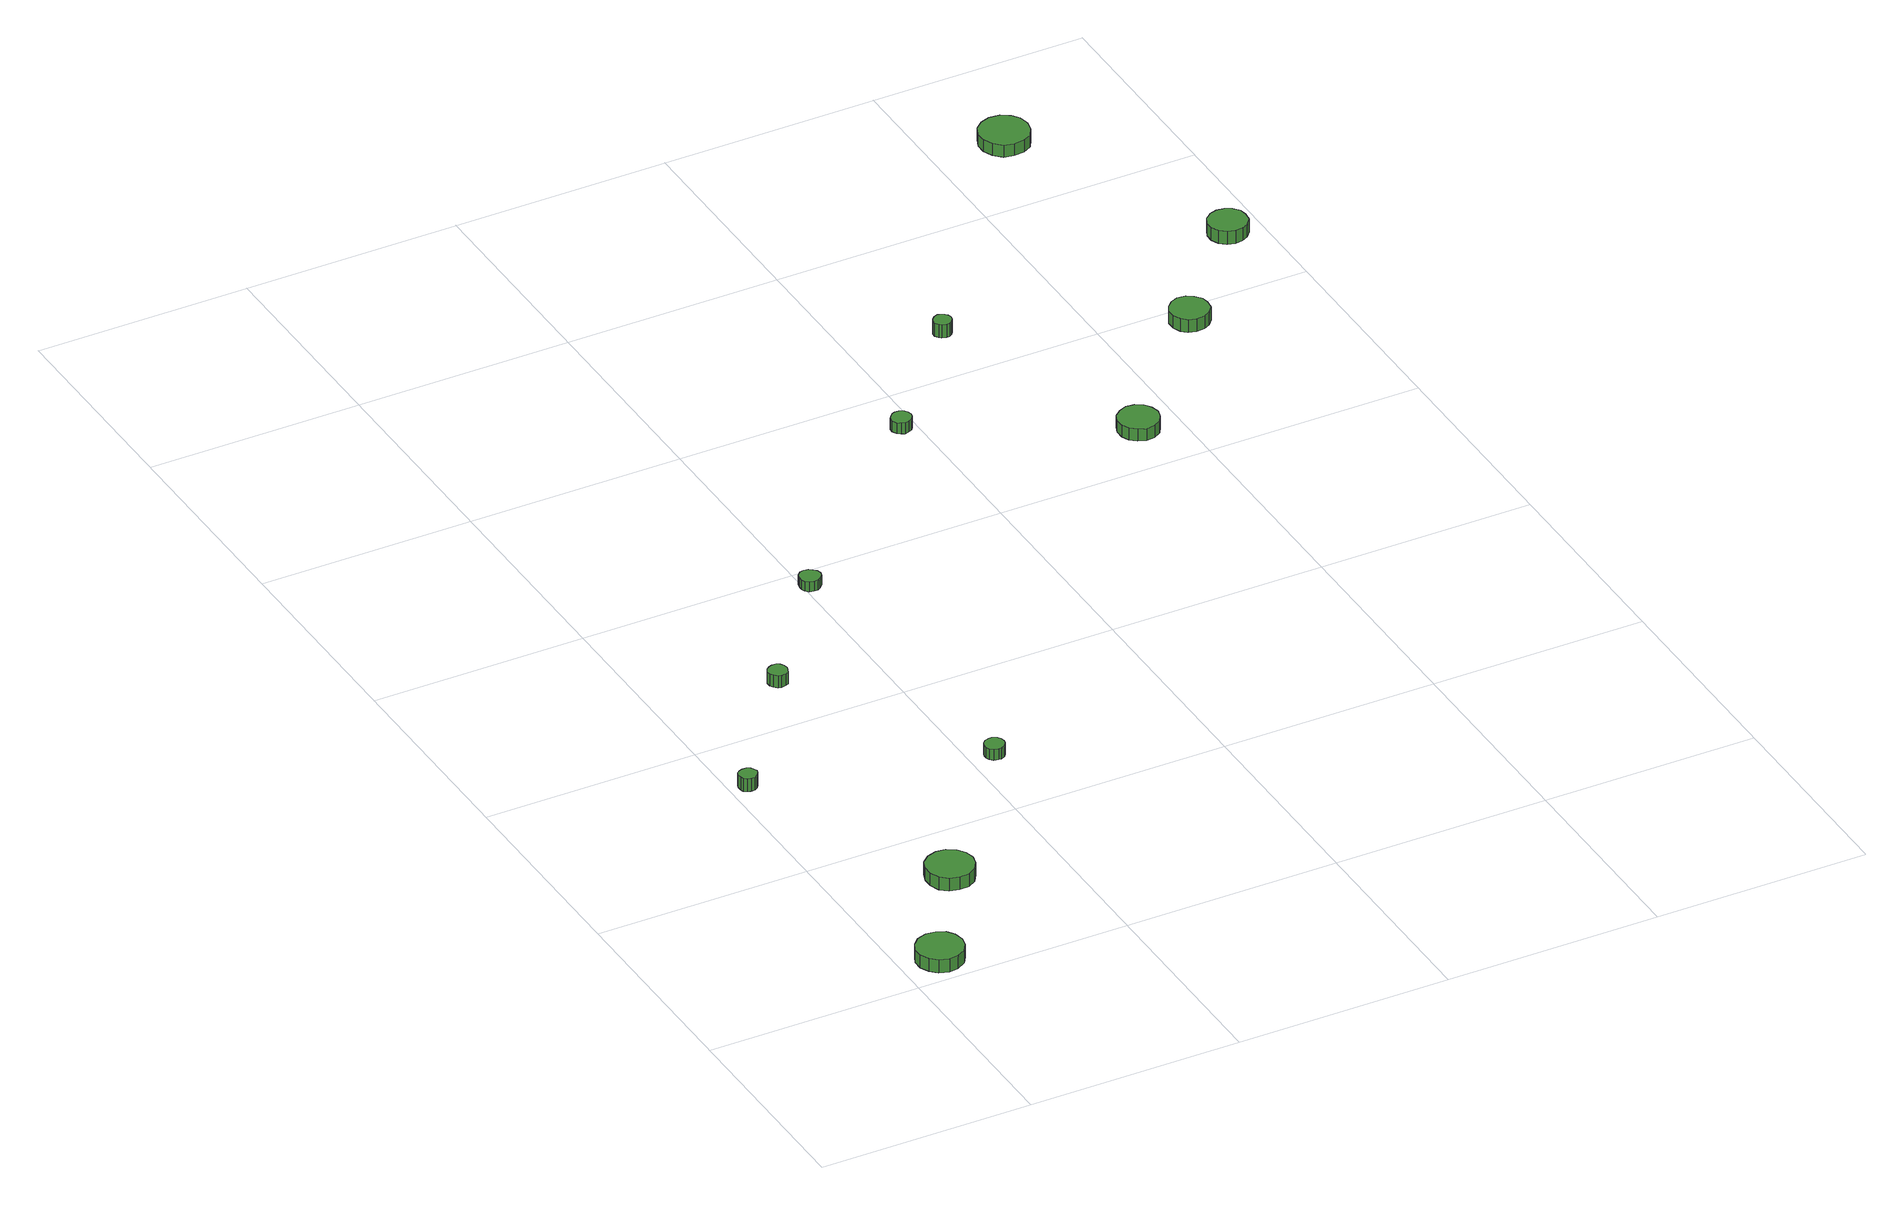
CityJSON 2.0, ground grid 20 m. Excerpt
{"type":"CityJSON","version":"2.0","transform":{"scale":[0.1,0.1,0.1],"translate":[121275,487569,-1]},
"CityObjects":{
"tree1":{"type":"SolitaryVegetationObject","attributes":{"function":"something"},"geometry":[{"type":"MultiSurface","lod":"1","boundaries":[[[0,1,2,3,4,5,6,7,8,9,10,11,12,13,14]],[[15,16,17,18,19,20,21,22,23,24,25,26,27,28,29]],[[0,29,28,1]],[[1,28,27,2]],[[2,27,26,3]],[[3,26,25,4]],[[4,25,24,5]],[[5,24,23,6]],[[6,23,22,7]],[[7,22,21,8]],[[8,21,20,9]],[[9,20,19,10]],[[10,19,18,11]],[[11,18,17,12]],[[12,17,16,13]],[[13,16,15,14]],[[14,15,29,0]]]}]},
"tree2":{"type":"SolitaryVegetationObject","attributes":{"function":"something"},"geometry":[{"type":"MultiSurface","lod":"1","boundaries":[[[30,31,32,33,34,35,36,37,38,39,40,41,42,43,44]],[[45,46,47,48,49,50,51,52,53,54,55,56,57,58,59]],[[30,59,58,31]],[[31,58,57,32]],[[32,57,56,33]],[[33,56,55,34]],[[34,55,54,35]],[[35,54,53,36]],[[36,53,52,37]],[[37,52,51,38]],[[38,51,50,39]],[[39,50,49,40]],[[40,49,48,41]],[[41,48,47,42]],[[42,47,46,43]],[[43,46,45,44]],[[44,45,59,30]]]}]},
"tree3":{"type":"SolitaryVegetationObject","attributes":{"function":"something"},"geometry":[{"type":"MultiSurface","lod":"1","boundaries":[[[60,61,62,63,64,65,66,67,68,69,70,71,72,73,74]],[[75,76,77,78,79,80,81,82,83,84,85,86,87,88,89]],[[60,89,88,61]],[[61,88,87,62]],[[62,87,86,63]],[[63,86,85,64]],[[64,85,84,65]],[[65,84,83,66]],[[66,83,82,67]],[[67,82,81,68]],[[68,81,80,69]],[[69,80,79,70]],[[70,79,78,71]],[[71,78,77,72]],[[72,77,76,73]],[[73,76,75,74]],[[74,75,89,60]]]}]},
"tree4":{"type":"SolitaryVegetationObject","attributes":{"function":"something"},"geometry":[{"type":"MultiSurface","lod":"1","boundaries":[[[90,91,92,93,94,95,96,97,98,99,100,101,102,103,104]],[[105,106,107,108,109,110,111,112,113,114,115,116,117,118,119]],[[90,119,118,91]],[[91,118,117,92]],[[92,117,116,93]],[[93,116,115,94]],[[94,115,114,95]],[[95,114,113,96]],[[96,113,112,97]],[[97,112,111,98]],[[98,111,110,99]],[[99,110,109,100]],[[100,109,108,101]],[[101,108,107,102]],[[102,107,106,103]],[[103,106,105,104]],[[104,105,119,90]]]}]},
"tree5":{"type":"SolitaryVegetationObject","attributes":{"function":"something"},"geometry":[{"type":"MultiSurface","lod":"1","boundaries":[[[120,121,122,123,124,125,126,127,128,129,130,131,132,133,134]],[[135,136,137,138,139,140,141,142,143,144,145,146,147,148,149]],[[120,149,148,121]],[[121,148,147,122]],[[122,147,146,123]],[[123,146,145,124]],[[124,145,144,125]],[[125,144,143,126]],[[126,143,142,127]],[[127,142,141,128]],[[128,141,140,129]],[[129,140,139,130]],[[130,139,138,131]],[[131,138,137,132]],[[132,137,136,133]],[[133,136,135,134]],[[134,135,149,120]]]}]},
"tree6":{"type":"SolitaryVegetationObject","attributes":{"function":"something"},"geometry":[{"type":"MultiSurface","lod":"1","boundaries":[[[150,151,152,153,154,155,156,157,158,159,160,161,162,163,164]],[[165,166,167,168,169,170,171,172,173,174,175,176,177,178,179]],[[150,179,178,151]],[[151,178,177,152]],[[152,177,176,153]],[[153,176,175,154]],[[154,175,174,155]],[[155,174,173,156]],[[156,173,172,157]],[[157,172,171,158]],[[158,171,170,159]],[[159,170,169,160]],[[160,169,168,161]],[[161,168,167,162]],[[162,167,166,163]],[[163,166,165,164]],[[164,165,179,150]]]}]},
"tree7":{"type":"SolitaryVegetationObject","attributes":{"function":"something"},"geometry":[{"type":"MultiSurface","lod":"1","boundaries":[[[180,181,182,183,184,185,186,187,188,189,190,191,192,193,194]],[[195,196,197,198,199,200,201,202,203,204,205,206,207,208,209]],[[180,209,208,181]],[[181,208,207,182]],[[182,207,206,183]],[[183,206,205,184]],[[184,205,204,185]],[[185,204,203,186]],[[186,203,202,187]],[[187,202,201,188]],[[188,201,200,189]],[[189,200,199,190]],[[190,199,198,191]],[[191,198,197,192]],[[192,197,196,193]],[[193,196,195,194]],[[194,195,209,180]]]}]},
"tree8":{"type":"SolitaryVegetationObject","attributes":{"function":"something"},"geometry":[{"type":"MultiSurface","lod":"1","boundaries":[[[210,211,212,213,214,215,216,217,218,219,220,221,222,223,224]],[[225,226,227,228,229,230,231,232,233,234,235,236,237,238,239]],[[210,239,238,211]],[[211,238,237,212]],[[212,237,236,213]],[[213,236,235,214]],[[214,235,234,215]],[[215,234,233,216]],[[216,233,232,217]],[[217,232,231,218]],[[218,231,230,219]],[[219,230,229,220]],[[220,229,228,221]],[[221,228,227,222]],[[222,227,226,223]],[[223,226,225,224]],[[224,225,239,210]]]}]},
"tree9":{"type":"SolitaryVegetationObject","attributes":{"function":"something"},"geometry":[{"type":"MultiSurface","lod":"1","boundaries":[[[240,241,242,243,244,245,246,247,248,249,250,251,252,253,254]],[[255,256,257,258,259,260,261,262,263,264,265,266,267,268,269]],[[240,269,268,241]],[[241,268,267,242]],[[242,267,266,243]],[[243,266,265,244]],[[244,265,264,245]],[[245,264,263,246]],[[246,263,262,247]],[[247,262,261,248]],[[248,261,260,249]],[[249,260,259,250]],[[250,259,258,251]],[[251,258,257,252]],[[252,257,256,253]],[[253,256,255,254]],[[254,255,269,240]]]}]},
"tree10":{"type":"SolitaryVegetationObject","attributes":{"function":"something"},"geometry":[{"type":"MultiSurface","lod":"1","boundaries":[[[270,271,272,273,274,275,276,277,278,279,280,281,282,283,284]],[[285,286,287,288,289,290,291,292,293,294,295,296,297,298,299]],[[270,299,298,271]],[[271,298,297,272]],[[272,297,296,273]],[[273,296,295,274]],[[274,295,294,275]],[[275,294,293,276]],[[276,293,292,277]],[[277,292,291,278]],[[278,291,290,279]],[[279,290,289,280]],[[280,289,288,281]],[[281,288,287,282]],[[282,287,286,283]],[[283,286,285,284]],[[284,285,299,270]]]}]},
"tree11":{"type":"SolitaryVegetationObject","attributes":{"function":"something"},"geometry":[{"type":"MultiSurface","lod":"1","boundaries":[[[300,301,302,303,304,305,306,307,308,309,310,311,312,313,314]],[[315,316,317,318,319,320,321,322,323,324,325,326,327,328,329]],[[300,329,328,301]],[[301,328,327,302]],[[302,327,326,303]],[[303,326,325,304]],[[304,325,324,305]],[[305,324,323,306]],[[306,323,322,307]],[[307,322,321,308]],[[308,321,320,309]],[[309,320,319,310]],[[310,319,318,311]],[[311,318,317,312]],[[312,317,316,313]],[[313,316,315,314]],[[314,315,329,300]]]}]},
"tree12":{"type":"SolitaryVegetationObject","attributes":{"function":"something"},"geometry":[{"type":"MultiSurface","lod":"1","boundaries":[[[330,331,332,333,334,335,336,337,338,339,340,341,342,343,344]],[[345,346,347,348,349,350,351,352,353,354,355,356,357,358,359]],[[330,359,358,331]],[[331,358,357,332]],[[332,357,356,333]],[[333,356,355,334]],[[334,355,354,335]],[[335,354,353,336]],[[336,353,352,337]],[[337,352,351,338]],[[338,351,350,339]],[[339,350,349,340]],[[340,349,348,341]],[[341,348,347,342]],[[342,347,346,343]],[[343,346,345,344]],[[344,345,359,330]]]}]}
},
"vertices":[
[58,30,20],[56,39,20],[51,46,20],[43,50,20],[34,51,20],[25,48,20],[19,42,20],[15,34,20],[15,25,20],[19,17,20],[25,11,20],[34,8,20],[43,9,20],[51,14,20],[56,21,20],[56,21,7],[51,14,7],[43,9,7],[34,8,7],[25,11,7],[19,17,7],[15,25,7],[15,34,7],[19,42,7],[25,48,7],[34,51,7],[43,50,7],[51,46,7],[56,39,7],[58,30,7],
[26,337,19],[25,340,19],[23,343,19],[20,345,19],[16,345,19],[13,344,19],[10,342,19],[9,339,19],[9,335,19],[10,332,19],[13,330,19],[16,329,19],[20,329,19],[23,331,19],[25,334,19],[25,334,6],[23,331,6],[20,329,6],[16,329,6],[13,330,6],[10,332,6],[9,335,6],[9,339,6],[10,342,6],[13,344,6],[16,345,6],[20,345,6],[23,343,6],[25,340,6],[26,337,6],
[125,136,19],[123,145,19],[118,152,19],[110,157,19],[101,158,19],[92,155,19],[85,149,19],[82,141,19],[82,132,19],[85,123,19],[92,117,19],[101,115,19],[110,115,19],[118,120,19],[123,127,19],[123,127,6],[118,120,6],[110,115,6],[101,115,6],[92,117,6],[85,123,6],[82,132,6],[82,141,6],[85,149,6],[92,155,6],[101,158,6],[110,157,6],[118,152,6],[123,145,6],[125,136,6],
[123,464,18],[122,468,18],[120,471,18],[117,473,18],[113,473,18],[110,472,18],[107,470,18],[105,466,18],[105,462,18],[107,459,18],[110,456,18],[113,455,18],[117,456,18],[120,457,18],[122,461,18],[122,461,6],[120,457,6],[117,456,6],[113,455,6],[110,456,6],[107,459,6],[105,462,6],[105,466,6],[107,470,6],[110,472,6],[113,473,6],[117,473,6],[120,471,6],[122,468,6],[123,464,6],
[232,280,18],[231,284,18],[229,287,18],[225,289,18],[222,289,18],[218,288,18],[215,285,18],[214,282,18],[214,278,18],[215,275,18],[218,272,18],[222,271,18],[225,271,18],[229,273,18],[231,276,18],[231,276,7],[229,273,7],[225,271,7],[222,271,7],[218,272,7],[215,275,7],[214,278,7],[214,282,7],[215,285,7],[218,288,7],[222,289,7],[225,289,7],[229,287,7],[231,284,7],[232,280,7],
[216,578,17],[215,582,17],[212,585,17],[209,587,17],[205,588,17],[201,587,17],[198,584,17],[197,580,17],[197,576,17],[198,573,17],[201,570,17],[205,569,17],[209,569,17],[212,571,17],[215,574,17],[215,574,7],[212,571,7],[209,569,7],[205,569,7],[201,570,7],[198,573,7],[197,576,7],[197,580,7],[198,584,7],[201,587,7],[205,588,7],[209,587,7],[212,585,7],[215,582,7],[216,578,7],
[396,752,18],[395,756,18],[393,759,18],[389,761,18],[385,761,18],[382,760,18],[379,757,18],[377,754,18],[377,750,18],[379,746,18],[382,744,18],[385,742,18],[389,743,18],[393,745,18],[395,748,18],[395,748,7],[393,745,7],[389,743,7],[385,742,7],[382,744,7],[379,746,7],[377,750,7],[377,754,7],[379,757,7],[382,760,7],[385,761,7],[389,761,7],[393,759,7],[395,756,7],[396,752,7],
[493,861,21],[492,865,21],[490,867,21],[487,869,21],[484,870,21],[480,868,21],[478,866,21],[476,863,21],[476,859,21],[478,856,21],[480,854,21],[484,853,21],[487,853,21],[490,855,21],[492,858,21],[492,858,8],[490,855,8],[487,853,8],[484,853,8],[480,854,8],[478,856,8],[476,859,8],[476,863,8],[478,866,8],[480,868,8],[484,870,8],[487,869,8],[490,867,8],[492,865,8],[493,861,8],
[581,656,19],[579,664,19],[575,670,19],[568,674,19],[560,675,19],[553,672,19],[547,667,19],[544,660,19],[544,652,19],[547,645,19],[553,640,19],[560,637,19],[568,638,19],[575,642,19],[579,648,19],[579,648,7],[575,642,7],[568,638,7],[560,637,7],[553,640,7],[547,645,7],[544,652,7],[544,660,7],[547,667,7],[553,672,7],[560,675,7],[568,674,7],[575,670,7],[579,664,7],[581,656,7],
[695,780,20],[694,787,20],[689,793,20],[683,797,20],[675,798,20],[668,795,20],[663,790,20],[660,784,20],[660,776,20],[663,769,20],[668,764,20],[675,762,20],[683,763,20],[689,766,20],[694,772,20],[694,772,7],[689,766,7],[683,763,7],[675,762,7],[668,764,7],[663,769,7],[660,776,7],[660,784,7],[663,790,7],[668,795,7],[675,798,7],[683,797,7],[689,793,7],[694,787,7],[695,780,7],
[689,1090,20],[687,1100,20],[682,1107,20],[674,1112,20],[664,1113,20],[655,1110,20],[648,1104,20],[644,1095,20],[644,1086,20],[648,1077,20],[655,1070,20],[664,1068,20],[674,1069,20],[682,1073,20],[687,1081,20],[687,1081,8],[682,1073,8],[674,1069,8],[664,1068,8],[655,1070,8],[648,1077,8],[644,1086,8],[644,1095,8],[648,1104,8],[655,1110,8],[664,1113,8],[674,1112,8],[682,1107,8],[687,1100,8],[689,1090,8],
[786,882,20],[785,889,20],[780,895,20],[774,898,20],[767,899,20],[760,897,20],[754,892,20],[751,885,20],[751,878,20],[754,871,20],[760,866,20],[767,864,20],[774,865,20],[780,868,20],[785,874,20],[785,874,7],[780,868,7],[774,865,7],[767,864,7],[760,866,7],[754,871,7],[751,878,7],[751,885,7],[754,892,7],[760,897,7],[767,899,7],[774,898,7],[780,895,7],[785,889,7],[786,882,7]
]}
